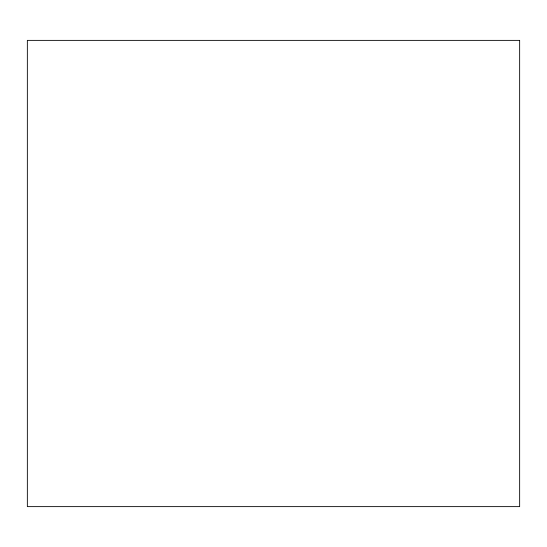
<?xml version="1.0" encoding="UTF-8"?>
<svg xmlns="http://www.w3.org/2000/svg" width="547" height="547" viewBox="0 0 547 547"><rect width="100%" height="100%" fill="white"/><g stroke="black" fill="none" stroke-linecap="round" stroke-linejoin="round"><path stroke-width="0.82" d="M519.65 40.375L27.35 40.375L27.35 506.625L519.65 506.625L519.65 40.375"/></g></svg>
